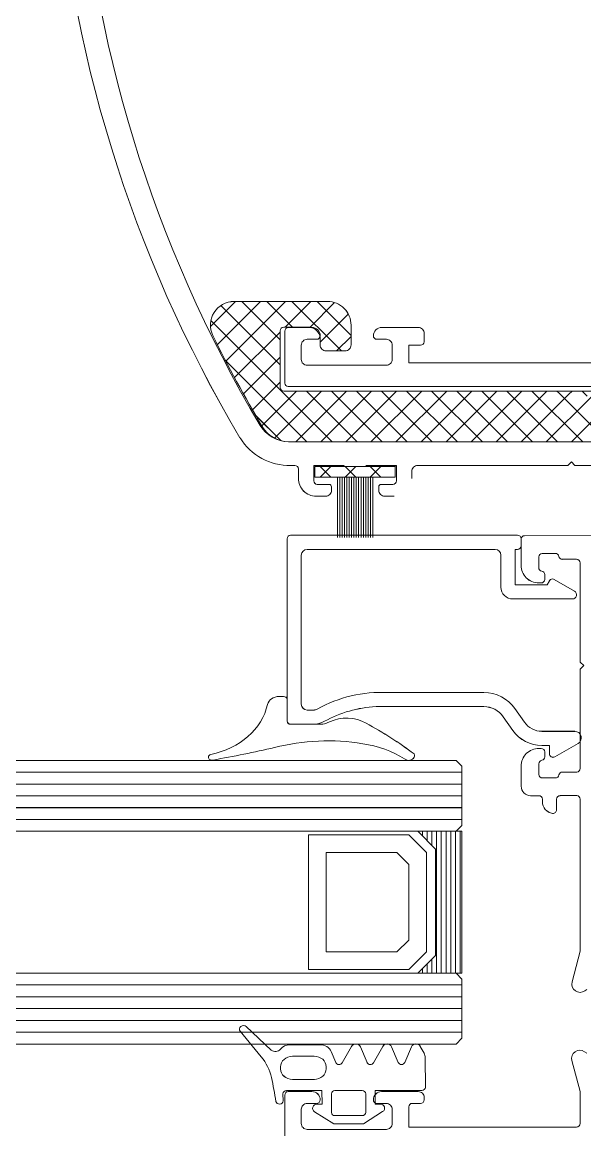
# Model space of a CAD drawing. Header units: centimetres. Extents: x 118932 to 154602, y -32682 to -23521.
# Drawn here: x 139599.94 to 139604.71, y -27074.95 to -27065.58 of the extents above; entities that cross this region are included whole.
import ezdxf

# ---------------------------------------------------------------- set-up
doc = ezdxf.new("R2010")
doc.units = ezdxf.units.CM
doc.header["$LTSCALE"] = 50
doc.header["$MEASUREMENT"] = 0
doc.layers.add('GEN_02_TF_Pencere', color=7, linetype='Continuous', lineweight=9, true_color=0x6093ac)
doc.layers.add('GEN_05_ML_Alçıpan_giydirme', color=7, linetype='Continuous', lineweight=18, true_color=0x7ebab5)

# ---------------------------------------------------------------- blocks, each defined once
blk = doc.blocks.new('P7_')
at = {"layer": 'GEN_02_TF_Pencere'}
for p, q in [((163391.2153, -16165.6805, 0.0001), (163391.2153, -16166.1205, 0.0001)), ((163391.0253, -16165.8305, 0.0001), (163390.3553, -16165.8305, 0.0001)), ((163388.7153, -16165.8805, 0.0001), (163388.7153, -16166.1516, 0.0001)), ((163390.1653, -16165.8505, 0.0001), (163388.7453, -16165.8505, 0.0001)), ((163390.1653, -16166.0205, 0.0001), (163390.1653, -16165.8505, 0.0001)), ((163390.3053, -16165.8805, 0.0001), (163390.3053, -16166.0005, 0.0001)), ((163391.0753, -16166.0005, 0.0001), (163391.0753, -16165.8805, 0.0001)), ((163390.0353, -16166.1005, 0.0001), (163390.0353, -16166.0805, 0.0001)), ((163390.0653, -16166.0505, 0.0001), (163390.1353, -16166.0505, 0.0001)), ((163390.3553, -16166.0505, 0.0001), (163390.4353, -16166.0505, 0.0001)), ((163390.9453, -16166.0505, 0.0001), (163391.0253, -16166.0505, 0.0001)), ((163388.7153, -16166.1516, 0.0001), (163388.7851, -16166.4124, 0.0001)), ((163390.3953, -16166.1505, 0.0001), (163390.0853, -16166.1505, 0.0001)), ((163391.1853, -16166.1505, 0.0001), (163390.9853, -16166.1505, 0.0001)), ((163388.6774, -16166.4879, 0.0001), (163388.6594, -16166.4753, 0.0001)), ((163389.7152, -16166.603, 0.0001), (163389.7652, -16166.553, 0.0001)), ((163389.7652, -16166.553, 0.0001), (163469.3568, -16166.553, 0.0001)), ((163389.7152, -16167.103, 0.0001), (163389.7152, -16166.603, 0.0001)), ((163389.7152, -16166.653, 0.0001), (163469.2741, -16166.653, 0.0001)), ((163389.7152, -16166.753, 0.0001), (163471.1452, -16166.753, 0.0001)), ((163389.7152, -16166.853, 0.0001), (163471.1452, -16166.853, 0.0001)), ((163389.7152, -16166.953, 0.0001), (163471.1452, -16166.953, 0.0001)), ((163388.6573, -16167.0153, 0.0001), (163388.6753, -16167.0027, 0.0001)), ((163389.7152, -16167.053, 0.0001), (163471.1452, -16167.053, 0.0001)), ((163388.7831, -16167.0781, 0.0001), (163388.7135, -16167.339, 0.0001)), ((163389.7652, -16167.153, 0.0001), (163389.7152, -16167.103, 0.0001)), ((163390.0902, -16167.153, 0.0001), (163389.7152, -16167.153, 0.0001)), ((163389.7152, -16167.153, 0.0001), (163389.7152, -16168.353, 0.0001)), ((163389.7152, -16167.153, 0.0001), (163470.7702, -16167.153, 0.0001)), ((163389.7302, -16168.353, 0.0001), (163389.7302, -16167.153, 0.0001)), ((163389.7702, -16168.353, 0.0001), (163389.7702, -16167.153, 0.0001)), ((163389.8102, -16168.353, 0.0001), (163389.8102, -16167.153, 0.0001)), ((163389.8502, -16168.353, 0.0001), (163389.8502, -16167.153, 0.0001)), ((163389.8902, -16168.353, 0.0001), (163389.8902, -16167.153, 0.0001)), ((163389.9302, -16168.353, 0.0001), (163389.9302, -16167.153, 0.0001)), ((163389.9402, -16167.303, 0.0001), (163390.0902, -16167.153, 0.0001)), ((163389.9702, -16167.273, 0.0001), (163389.9702, -16167.153, 0.0001)), ((163390.0102, -16167.233, 0.0001), (163390.0102, -16167.153, 0.0001)), ((163390.0152, -16167.333, 0.0001), (163390.1652, -16167.183, 0.0001)), ((163390.0502, -16167.193, 0.0001), (163390.0502, -16167.153, 0.0001)), ((163390.0902, -16167.154, 0.0001), (163390.0902, -16167.153, 0.0001)), ((163390.1652, -16167.183, 0.0001), (163391.0152, -16167.183, 0.0001)), ((163391.0152, -16167.183, 0.0001), (163391.0152, -16168.323, 0.0001)), ((163389.9402, -16168.203, 0.0001), (163389.9402, -16167.303, 0.0001)), ((163390.0152, -16168.173, 0.0001), (163390.0152, -16167.333, 0.0001)), ((163390.1652, -16167.433, 0.0001), (163390.2652, -16167.333, 0.0001)), ((163390.2652, -16167.333, 0.0001), (163390.8652, -16167.333, 0.0001)), ((163390.8652, -16167.333, 0.0001), (163390.8652, -16168.173, 0.0001)), ((163388.7135, -16167.339, 0.0001), (163388.7142, -16168.6247, 0.0001)), ((163390.1652, -16168.073, 0.0001), (163390.1652, -16167.433, 0.0001)), ((163390.2652, -16168.173, 0.0001), (163390.1652, -16168.073, 0.0001)), ((163390.1652, -16168.323, 0.0001), (163390.0152, -16168.173, 0.0001)), ((163390.8652, -16168.173, 0.0001), (163390.2652, -16168.173, 0.0001)), ((163390.0902, -16168.353, 0.0001), (163389.9402, -16168.203, 0.0001)), ((163389.9702, -16168.353, 0.0001), (163389.9702, -16168.233, 0.0001)), ((163390.0102, -16168.353, 0.0001), (163390.0102, -16168.273, 0.0001)), ((163389.7152, -16168.403, 0.0001), (163389.7652, -16168.353, 0.0001)), ((163389.7152, -16168.353, 0.0001), (163470.7702, -16168.353, 0.0001)), ((163389.7152, -16168.353, 0.0001), (163390.0902, -16168.353, 0.0001)), ((163389.7152, -16168.353, 0.0001), (163389.7152, -16168.353, 0.0001)), ((163390.0502, -16168.353, 0.0001), (163390.0502, -16168.313, 0.0001)), ((163390.0902, -16168.353, 0.0001), (163390.0902, -16168.352, 0.0001)), ((163391.0152, -16168.323, 0.0001), (163390.1652, -16168.323, 0.0001)), ((163389.7152, -16168.903, 0.0001), (163389.7152, -16168.403, 0.0001)), ((163389.7152, -16168.453, 0.0001), (163471.1452, -16168.453, 0.0001)), ((163388.9142, -16168.6246, 0.0001), (163388.9141, -16168.5346, 0.0001)), ((163389.7152, -16168.553, 0.0001), (163471.1452, -16168.553, 0.0001)), ((163389.0342, -16168.6038, 0.0001), (163389.0342, -16168.6246, 0.0001)), ((163388.7442, -16168.6547, 0.0001), (163388.8842, -16168.6546, 0.0001)), ((163389.0642, -16168.6545, 0.0001), (163389.1342, -16168.6545, 0.0001)), ((163389.2143, -16168.7344, 0.0001), (163389.2144, -16168.9044, 0.0001)), ((163389.7152, -16168.653, 0.0001), (163471.1452, -16168.653, 0.0001)), ((163389.0343, -16168.8046, 0.0001), (163388.9243, -16168.8046, 0.0001)), ((163389.0644, -16168.9245, 0.0001), (163389.0643, -16168.8345, 0.0001)), ((163389.7152, -16168.753, 0.0001), (163471.1452, -16168.753, 0.0001)), ((163388.7143, -16168.8847, 0.0001), (163388.7148, -16169.7247, 0.0001)), ((163388.8652, -16168.8546, 0.0001), (163388.7443, -16168.8547, 0.0001)), ((163389.7152, -16168.853, 0.0001), (163471.1452, -16168.853, 0.0001)), ((163389.7652, -16168.953, 0.0001), (163389.7152, -16168.903, 0.0001)), ((163388.7325, -16169.0972, 0.0001), (163388.9302, -16168.983, 0.0001)), ((163388.9752, -16169.009, 0.0001), (163388.9752, -16169.079, 0.0001)), ((163389.0144, -16169.0246, 0.0001), (163389.0144, -16168.9837, 0.0001)), ((163389.7652, -16168.953, 0.0001), (163471.0952, -16168.953, 0.0001)), ((163388.9752, -16169.079, 0.0001), (163389.039, -16169.079, 0.0001)), ((163389.0644, -16169.0545, 0.0001), (163389.0444, -16169.0545, 0.0001)), ((163389.039, -16169.199, 0.0001), (163388.7598, -16169.199, 0.0001)), ((163389.2848, -16169.2069, 0.0001), (163389.3658, -16169.3226, 0.0001)), ((163389.2675, -16169.3914, 0.0001), (163389.1865, -16169.2758, 0.0001)), ((163390.9762, -16169.259, 0.0001), (163391.1652, -16169.259, 0.0001)), ((163391.1952, -16169.289, 0.0001), (163391.1952, -16170.829, 0.0001)), ((163391.0252, -16169.379, 0.0001), (163390.9736, -16169.379, 0.0001)), ((163389.5296, -16169.4079, 0.0001), (163390.4428, -16169.4079, 0.0001)), ((163391.0752, -16170.689, 0.0001), (163391.0752, -16169.429, 0.0001)), ((163390.3448, -16169.5279, 0.0001), (163389.5296, -16169.5279, 0.0001)), ((163388.7148, -16169.7247, 0.0001), (163388.6848, -16169.7548, 0.0001)), ((163388.6848, -16169.7548, 0.0001), (163388.7149, -16169.7847, 0.0001)), ((163388.7149, -16169.7847, 0.0001), (163388.7153, -16170.6247, 0.0001)), ((163388.7813, -16170.319, 0.0001), (163389.2852, -16170.319, 0.0001)), ((163388.934, -16170.485, 0.0001), (163388.7633, -16170.3864, 0.0001)), ((163389.3852, -16170.419, 0.0001), (163389.3852, -16170.689, 0.0001)), ((163388.9952, -16170.439, 0.0001), (163388.975, -16170.474, 0.0001)), ((163389.2652, -16170.439, 0.0001), (163388.9952, -16170.439, 0.0001)), ((163389.0153, -16170.5254, 0.0001), (163389.0153, -16170.4846, 0.0001)), ((163389.0452, -16170.4545, 0.0001), (163389.0652, -16170.4545, 0.0001)), ((163389.2652, -16170.739, 0.0001), (163389.2652, -16170.439, 0.0001)), ((163389.0654, -16170.6745, 0.0001), (163389.0653, -16170.5845, 0.0001)), ((163389.2153, -16170.6044, 0.0001), (163389.2155, -16170.8244, 0.0001)), ((163388.7454, -16170.6547, 0.0001), (163388.8662, -16170.6546, 0.0001)), ((163388.9254, -16170.7046, 0.0001), (163389.0354, -16170.7046, 0.0001)), ((163389.2152, -16170.829, 0.0001), (163389.2152, -16170.769, 0.0001)), ((163389.2452, -16170.739, 0.0001), (163389.2652, -16170.739, 0.0001)), ((163389.4352, -16170.739, 0.0001), (163391.0252, -16170.739, 0.0001)), ((163389.1855, -16170.8545, 0.0001), (163381.2455, -16170.859, 0.0001)), ((163389.1855, -16170.8545, 0.0001), (163389.1855, -16170.8545, 0.0001)), ((163391.1652, -16170.859, 0.0001), (163389.2452, -16170.859, 0.0001)), ((163390.4697, -16171.3489, 0.0001), (163390.4697, -16170.8389, 0.0001)), ((163390.4897, -16171.3489, 0.0001), (163390.4897, -16170.8389, 0.0001)), ((163390.5097, -16171.3489, 0.0001), (163390.5097, -16170.8389, 0.0001)), ((163390.5297, -16171.3489, 0.0001), (163390.5297, -16170.8389, 0.0001)), ((163390.5497, -16171.3489, 0.0001), (163390.5497, -16170.8389, 0.0001)), ((163390.5697, -16171.3489, 0.0001), (163390.5697, -16170.8389, 0.0001)), ((163390.5897, -16171.3489, 0.0001), (163390.5897, -16170.8389, 0.0001)), ((163390.6097, -16171.3489, 0.0001), (163390.6097, -16170.8389, 0.0001)), ((163390.6297, -16171.3489, 0.0001), (163390.6297, -16170.8389, 0.0001)), ((163390.6497, -16171.3489, 0.0001), (163390.6497, -16170.8389, 0.0001)), ((163390.6697, -16171.3489, 0.0001), (163390.6697, -16170.8389, 0.0001)), ((163390.6897, -16171.3489, 0.0001), (163390.6897, -16170.8389, 0.0001)), ((163390.7097, -16171.3489, 0.0001), (163390.7097, -16170.8389, 0.0001)), ((163390.7297, -16171.3489, 0.0001), (163390.7297, -16170.8389, 0.0001)), ((163390.7497, -16171.3489, 0.0001), (163390.7497, -16170.8389, 0.0001)), ((163390.7697, -16171.3489, 0.0001), (163390.7697, -16170.8389, 0.0001)), ((163391.1652, -16170.859, 0.0001), (163391.1652, -16170.859, 0.0001)), ((163390.9597, -16171.3489, 0.0001), (163390.2797, -16171.3489, 0.0001)), ((163390.2797, -16171.3489, 0.0001), (163390.2797, -16171.4389, 0.0001)), ((163390.4918, -16171.4389, 0.0001), (163390.4018, -16171.3489, 0.0001)), ((163390.4918, -16171.3489, 0.0001), (163390.4018, -16171.4389, 0.0001)), ((163390.7039, -16171.4389, 0.0001), (163390.6139, -16171.3489, 0.0001)), ((163390.7039, -16171.3489, 0.0001), (163390.6139, -16171.4389, 0.0001)), ((163390.9161, -16171.4389, 0.0001), (163390.8261, -16171.3489, 0.0001)), ((163390.9161, -16171.3489, 0.0001), (163390.8261, -16171.4389, 0.0001)), ((163390.9597, -16171.4389, 0.0001), (163390.9597, -16171.3489, 0.0001)), ((163390.9597, -16171.3489, 0.0001), (163390.9597, -16171.3489, 0.0001)), ((163390.2804, -16171.4396, 0.0001), (163390.279, -16171.4382, 0.0001)), ((163390.2797, -16171.4389, 0.0001), (163390.9597, -16171.4389, 0.0001))]:
    blk.add_line(p, q, dxfattribs=at)
at = {"layer": 'GEN_02_TF_Pencere', "extrusion": (0, 0, -1)}
for p, q in [((163390.5497, -16165.8767, 0.0001), (163390.3865, -16165.9805, 0.0001)), ((163390.7997, -16165.8765, 0.0001), (163390.5497, -16165.8767, 0.0001)), ((163390.9632, -16165.9799, 0.0001), (163390.7997, -16165.8765, 0.0001)), ((163390.53, -16166.1324, 0.0001), (163390.5298, -16165.9737, 0.0001)), ((163390.5598, -16165.9473, 0.0001), (163390.7898, -16165.947, 0.0001)), ((163390.8198, -16165.9734, 0.0001), (163390.82, -16166.1321, 0.0001)), ((163390.4099, -16166.0444, 0.0001), (163390.4499, -16166.0443, 0.0001)), ((163390.4499, -16166.0443, 0.0001), (163390.4501, -16166.1589, 0.0001)), ((163390.8999, -16166.0439, 0.0001), (163390.9399, -16166.0438, 0.0001)), ((163390.9001, -16166.1585, 0.0001), (163390.8999, -16166.0439, 0.0001)), ((163391.2299, -16166.0711, 0.0001), (163391.23, -16166.1317, 0.0001)), ((163390.0252, -16166.1858, 0.0001), (163390.0255, -16166.4369, 0.0001)), ((163390.4501, -16166.1589, 0.0001), (163390.0552, -16166.1593, 0.0001)), ((163390.7901, -16166.1586, 0.0001), (163390.5601, -16166.1588, 0.0001)), ((163390.8113, -16166.1508, 0.0001), (163390.8113, -16166.1508, 0.0001)), ((163391.2001, -16166.1582, 0.0001), (163390.9001, -16166.1585, 0.0001)), ((163390.9646, -16166.254, 0.0001), (163391.1504, -16166.2538, 0.0001)), ((163390.1438, -16166.5301, 0.0001), (163390.1988, -16166.3969, 0.0001)), ((163390.2552, -16166.3969, 0.0001), (163390.3105, -16166.5299, 0.0001)), ((163390.386, -16166.533, 0.0001), (163390.4644, -16166.3932, 0.0001)), ((163390.519, -16166.3964, 0.0001), (163390.5747, -16166.5296, 0.0001)), ((163390.6503, -16166.5328, 0.0001), (163390.7286, -16166.3929, 0.0001)), ((163390.7833, -16166.3962, 0.0001), (163390.8223, -16166.4894, 0.0001)), ((163390.8648, -16166.3612, 0.0001), (163390.8648, -16166.3422, 0.0001)), ((163390.8648, -16166.3612, 0.0001), (163390.8648, -16166.3612, 0.0001)), ((163391.2505, -16166.3418, 0.0001), (163391.2505, -16166.3608, 0.0001)), ((163390.036, -16166.476, 0.0001), (163390.0683, -16166.5333, 0.0001)), ((163390.8223, -16166.4894, 0.0001), (163390.8223, -16166.4894, 0.0001)), ((163391.1506, -16166.449, 0.0001), (163390.9649, -16166.4492, 0.0001)), ((163391.5926, -16166.6606, 0.0001), (163391.4145, -16166.4451, 0.0001)), ((163390.9162, -16166.5471, 0.0001), (163391.1702, -16166.5468, 0.0001)), ((163391.3288, -16166.5011, 0.0001), (163391.5406, -16166.6999, 0.0001)), ((163390.1671, -16168.953, 0.0001), (163390.1798, -16168.9549, 0.0001)), ((163390.8549, -16169.27, 0.0001), (163390.8355, -16169.279, 0.0001)), ((163391.1652, -16169.259, 0.0001), (163390.9044, -16169.259, 0.0001)), ((163391.1952, -16169.4689, 0.0001), (163391.1952, -16169.2842, 0.0001)), ((163391.2631, -16169.4941, 0.0001), (163391.2252, -16169.4941, 0.0001)), ((163391.2252, -16169.4941, 0.0001), (163391.2252, -16169.4941, 0.0001)), ((163390.2897, -16171.1889, 0.0001), (163390.3697, -16171.1889, 0.0001)), ((163390.4197, -16171.2389, 0.0001), (163390.4197, -16171.2689, 0.0001)), ((163390.8197, -16171.2689, 0.0001), (163390.8197, -16171.2389, 0.0001)), ((163390.8697, -16171.1889, 0.0001), (163390.9497, -16171.1889, 0.0001)), ((163390.1397, -16171.3989, 0.0001), (163390.1397, -16171.3389, 0.0001)), ((163390.2697, -16171.3189, 0.0001), (163390.2697, -16171.4489, 0.0001)), ((163390.3997, -16171.2889, 0.0001), (163390.2997, -16171.2889, 0.0001)), ((163390.9397, -16171.2889, 0.0001), (163390.8397, -16171.2889, 0.0001)), ((163390.9697, -16171.4489, 0.0001), (163390.9697, -16171.3189, 0.0001)), ((163391.0997, -16171.3389, 0.0001), (163391.0997, -16171.4189, 0.0001)), ((163387.4879, -16171.4489, 0.0001), (163388.7588, -16171.4489, 0.0001)), ((163388.7588, -16171.4489, 0.0001), (163388.7888, -16171.4789, 0.0001)), ((163388.7888, -16171.4789, 0.0001), (163388.8188, -16171.4489, 0.0001)), ((163388.8188, -16171.4489, 0.0001), (163390.0897, -16171.4489, 0.0001)), ((163390.2697, -16171.4489, 0.0001), (163390.5224, -16171.4489, 0.0001)), ((163390.5397, -16171.4389, 0.0001), (163390.6997, -16171.4389, 0.0001)), ((163390.717, -16171.4489, 0.0001), (163390.9697, -16171.4489, 0.0001)), ((163391.1297, -16171.4489, 0.0001), (163391.1641, -16171.4489, 0.0001)), ((163391.1837, -16171.6489, 0.0001), (163387.4879, -16171.6489, 0.0001)), ((163391.1836, -16171.6489, 0.0001), (163387.488, -16171.6489, 0.0001)), ((163388.7892, -16171.6489, 0.0001), (163388.425, -16172.0131, 0.0001)), ((163388.4813, -16171.6489, 0.0001), (163388.8932, -16172.0608, 0.0001)), ((163389.0014, -16171.6489, 0.0001), (163388.6175, -16172.0327, 0.0001)), ((163388.6934, -16171.6489, 0.0001), (163389.1234, -16172.0788, 0.0001)), ((163389.2135, -16171.6489, 0.0001), (163388.81, -16172.0523, 0.0001)), ((163388.9055, -16171.6489, 0.0001), (163389.3355, -16172.0788, 0.0001)), ((163389.4256, -16171.6489, 0.0001), (163389.0025, -16172.072, 0.0001)), ((163389.1177, -16171.6489, 0.0001), (163389.5476, -16172.0788, 0.0001)), ((163389.6377, -16171.6489, 0.0001), (163389.2078, -16172.0788, 0.0001)), ((163389.3298, -16171.6489, 0.0001), (163389.7598, -16172.0788, 0.0001)), ((163389.8499, -16171.6489, 0.0001), (163389.4199, -16172.0788, 0.0001)), ((163389.5419, -16171.6489, 0.0001), (163389.9719, -16172.0788, 0.0001)), ((163390.062, -16171.6489, 0.0001), (163389.6321, -16172.0788, 0.0001)), ((163389.7541, -16171.6489, 0.0001), (163390.184, -16172.0788, 0.0001)), ((163390.2741, -16171.6489, 0.0001), (163389.8442, -16172.0788, 0.0001)), ((163389.9662, -16171.6489, 0.0001), (163390.3962, -16172.0788, 0.0001)), ((163390.4863, -16171.6489, 0.0001), (163390.0563, -16172.0788, 0.0001)), ((163390.1783, -16171.6489, 0.0001), (163390.6083, -16172.0788, 0.0001)), ((163390.6984, -16171.6489, 0.0001), (163390.2685, -16172.0788, 0.0001)), ((163390.3905, -16171.6489, 0.0001), (163390.8204, -16172.0788, 0.0001)), ((163390.9105, -16171.6489, 0.0001), (163390.4806, -16172.0788, 0.0001)), ((163390.6026, -16171.6489, 0.0001), (163391.0325, -16172.0788, 0.0001)), ((163391.1227, -16171.6489, 0.0001), (163390.6927, -16172.0788, 0.0001)), ((163390.8147, -16171.6489, 0.0001), (163391.8404, -16172.6746, 0.0001)), ((163391.0269, -16171.6489, 0.0001), (163391.7186, -16172.3406, 0.0001)), ((163391.303, -16171.6807, 0.0001), (163390.9048, -16172.0788, 0.0001)), ((163391.2491, -16171.659, 0.0001), (163391.4604, -16171.8703, 0.0001)), ((163391.5939, -16171.6835, 0.0001), (163391.5939, -16171.6835, 0.0001)), ((163391.4105, -16171.7853, 0.0001), (163391.117, -16172.0788, 0.0001)), ((163391.4887, -16171.9193, 0.0001), (163391.2542, -16172.1538, 0.0001)), ((163391.1851, -16172.1165, 0.0001), (163381.2451, -16172.1165, 0.0001)), ((163386.9153, -16172.0788, 0.0001), (163391.2242, -16172.0788, 0.0001)), ((163388.657, -16172.0367, 0.0001), (163388.6991, -16172.0788, 0.0001)), ((163388.81, -16172.0523, 0.0001), (163388.7835, -16172.0788, 0.0001)), ((163388.8932, -16172.0608, 0.0001), (163388.9112, -16172.0788, 0.0001)), ((163389.0025, -16172.072, 0.0001), (163388.9957, -16172.0788, 0.0001)), ((163391.1851, -16172.1165, 0.0001), (163391.1851, -16172.1165, 0.0001)), ((163391.5652, -16172.0548, 0.0001), (163391.2542, -16172.3659, 0.0001)), ((163391.2542, -16172.1088, 0.0001), (163391.2542, -16172.5888, 0.0001)), ((163391.2151, -16172.5865, 0.0001), (163391.2151, -16172.1465, 0.0001)), ((163391.6402, -16172.192, 0.0001), (163391.2542, -16172.578, 0.0001)), ((163390.3551, -16172.2965, 0.0001), (163391.0251, -16172.2965, 0.0001)), ((163391.2542, -16172.3005, 0.0001), (163391.7561, -16172.8024, 0.0001)), ((163388.1651, -16172.3165, 0.0001), (163390.1651, -16172.3165, 0.0001)), ((163390.1651, -16172.3165, 0.0001), (163390.1651, -16172.4665, 0.0001)), ((163390.3051, -16172.4665, 0.0001), (163390.3051, -16172.3465, 0.0001)), ((163391.0751, -16172.3465, 0.0001), (163391.0751, -16172.4665, 0.0001)), ((163391.7135, -16172.3308, 0.0001), (163391.2076, -16172.8367, 0.0001)), ((163390.1651, -16172.4665, 0.0001), (163390.0651, -16172.4665, 0.0001)), ((163390.777, -16172.4188, 0.0001), (163390.6542, -16172.5416, 0.0001)), ((163390.6542, -16172.4688, 0.0001), (163390.6542, -16172.6367, 0.0001)), ((163390.9154, -16172.4925, 0.0001), (163390.6775, -16172.7304, 0.0001)), ((163390.8654, -16172.4188, 0.0001), (163390.7042, -16172.4188, 0.0001)), ((163390.7362, -16172.4188, 0.0001), (163391.154, -16172.8367, 0.0001)), ((163390.9154, -16172.5288, 0.0001), (163390.9154, -16172.4688, 0.0001)), ((163391.7852, -16172.4713, 0.0001), (163391.4198, -16172.8367, 0.0001)), ((163390.0351, -16172.4965, 0.0001), (163390.0351, -16172.5665, 0.0001)), ((163390.4351, -16172.5165, 0.0001), (163390.3551, -16172.5165, 0.0001)), ((163390.6542, -16172.549, 0.0001), (163390.9419, -16172.8367, 0.0001)), ((163391.0251, -16172.5165, 0.0001), (163390.9451, -16172.5165, 0.0001)), ((163391.2542, -16172.5126, 0.0001), (163391.5783, -16172.8367, 0.0001)), ((163390.0851, -16172.6165, 0.0001), (163390.3951, -16172.6165, 0.0001)), ((163391.0011, -16172.6189, 0.0001), (163390.793, -16172.8271, 0.0001)), ((163390.9851, -16172.6165, 0.0001), (163391.1851, -16172.6165, 0.0001)), ((163391.212, -16172.6203, 0.0001), (163390.9955, -16172.8367, 0.0001)), ((163391.2242, -16172.6203, 0.0001), (163391.0242, -16172.6203, 0.0001)), ((163391.1497, -16172.6203, 0.0001), (163391.3662, -16172.8367, 0.0001)), ((163391.8437, -16172.6249, 0.0001), (163391.6319, -16172.8367, 0.0001)), ((163390.8542, -16172.8367, 0.0001), (163391.644, -16172.8367, 0.0001))]:
    blk.add_line(p, q, dxfattribs=at)
at = {"layer": 'GEN_02_TF_Pencere'}
for centre, radius, start, end in [((163390.3553, -16165.8805, 0.0001), 0.05, 89.99996, 180.00004), ((163391.0253, -16165.8805, 0.0001), 0.05, 359.99996, 90.00004), ((163388.7453, -16165.8805, 0.0001), 0.03, 89.99996, 180.00004), ((163390.1353, -16166.0205, 0.0001), 0.03, 269.99996, 0.00004), ((163390.3553, -16166.0005, 0.0001), 0.05, 179.99996, 270.00004), ((163391.0253, -16166.0005, 0.0001), 0.05, 269.99996, 0.00004), ((163390.0653, -16166.0805, 0.0001), 0.03, 89.99996, 180.00004), ((163390.0853, -16166.1005, 0.0001), 0.05, 179.99996, 270.00004), ((163390.3953, -16166.0805, 0.0001), 0.07, 269.99996, 0.00004), ((163390.4353, -16166.0805, 0.0001), 0.03, 359.99996, 90.00004), ((163390.9453, -16166.0805, 0.0001), 0.03, 89.99996, 180.00004), ((163390.9853, -16166.0805, 0.0001), 0.07, 179.99996, 270.00004), ((163391.1853, -16166.1205, 0.0001), 0.03, 269.99996, 0.00004), ((163388.7175, -16166.4305, 0.0001), 0.07, 234.99918, 14.97879), ((163388.7155, -16167.0601, 0.0001), 0.07, 345.05176, 125.03291), ((163388.9439, -16168.5343, 0.0001), 0.0297, 81.23017, 180.60728), ((163388.9342, -16168.6039, 0.0001), 0.1, 0.03287, 81.81972), ((163388.7442, -16168.6247, 0.0001), 0.03, 180.03281, 270.03289), ((163388.8842, -16168.6246, 0.0001), 0.03, 270.0329, 0.03299), ((163389.0642, -16168.6245, 0.0001), 0.03, 180.0329, 270.03299), ((163389.1343, -16168.7345, 0.0001), 0.08, 0.03287, 90.03295), ((163388.8653, -16168.8248, 0.0001), 0.0298, 269.70971, 350.76367), ((163388.9243, -16168.8346, 0.0001), 0.03, 90.0329, 170.43876), ((163389.0343, -16168.8346, 0.0001), 0.03, 0.0329, 90.03299), ((163388.7443, -16168.8847, 0.0001), 0.03, 90.03281, 180.03289), ((163389.0344, -16168.9246, 0.0001), 0.03, 279.62697, 0.03283), ((163389.0644, -16168.9045, 0.0001), 0.15, 270.03286, 0.03295), ((163388.9452, -16169.009, 0.0001), 0.03, 0.00093, 120.00003), ((163389.0435, -16168.983, 0.0001), 0.0291, 98.14009, 181.52982), ((163389.0444, -16169.0245, 0.0001), 0.03, 180.03281, 270.03289), ((163388.7598, -16169.1445, 0.0001), 0.0546, 120, 270), ((163389.039, -16169.3792, 0.0001), 0.3001, 35.01334, 89.98665), ((163389.039, -16169.3791, 0.0001), 0.1801, 35.01336, 89.98667), ((163390.3951, -16168.4086, 0.0001), 1.0004, 272.73506, 298.94938), ((163390.9762, -16169.4591, 0.0001), 0.2, 90.00233, 118.95269), ((163391.1652, -16169.289, 0.0001), 0.03, 0.00005, 89.99994), ((163389.5297, -16169.2077, 0.0001), 0.3201, 215.01334, 269.98665), ((163389.5296, -16169.2078, 0.0001), 0.2001, 215.01335, 269.98666), ((163390.3951, -16168.4087, 0.0001), 1.1203, 267.42548, 299.07462), ((163390.9736, -16169.449, 0.0001), 0.07, 90.00214, 119.07723), ((163391.0252, -16169.429, 0.0001), 0.05, 0.00011, 90), ((163388.7813, -16170.3551, 0.0001), 0.0361, 90.00001, 240.00001), ((163389.2852, -16170.419, 0.0001), 0.1, 0.00005, 89.99994), ((163388.949, -16170.459, 0.0001), 0.03, 240, 329.99989), ((163389.0453, -16170.4845, 0.0001), 0.03, 90.0329, 180.03299), ((163389.0453, -16170.5254, 0.0001), 0.03, 180.02139, 260.43877), ((163389.0653, -16170.6045, 0.0001), 0.15, 0.03286, 90.03295), ((163389.0358, -16170.5841, 0.0001), 0.0295, 359.22057, 81.25281), ((163388.7453, -16170.6247, 0.0001), 0.03, 180.0329, 270.03299), ((163388.8662, -16170.6846, 0.0001), 0.03, 9.62439, 90.03388), ((163388.9254, -16170.6746, 0.0001), 0.03, 189.62707, 270.03292), ((163389.0354, -16170.6746, 0.0001), 0.03, 270.03281, 0.03289), ((163389.4352, -16170.689, 0.0001), 0.05, 180, 269.99989), ((163391.0252, -16170.689, 0.0001), 0.05, 270.00011, 0), ((163389.2452, -16170.769, 0.0001), 0.03, 90.00266, 180.00001), ((163389.1855, -16170.8245, 0.0001), 0.03, 270.03281, 0.03289), ((163389.2452, -16170.829, 0.0001), 0.03, 180.00112, 270.00003), ((163391.1652, -16170.829, 0.0001), 0.03, 270.00006, 359.99994)]:
    blk.add_arc(centre, radius, start, end, dxfattribs=at)
at = {"layer": 'GEN_02_TF_Pencere', "extrusion": (0, 0, -1)}
for centre, radius, start, end in [((-163390.3697, -16171.2389, -0.0001), 0.05, 89.99996, 180.00004), ((-163390.3997, -16171.2689, -0.0001), 0.02, 179.99996, 270.00004), ((-163390.8697, -16171.2389, -0.0001), 0.05, 359.99996, 90.00004), ((-163390.8397, -16171.2689, -0.0001), 0.02, 269.99996, 0.00004), ((-163390.9497, -16171.3389, -0.0001), 0.15, 89.99996, 180.00004), ((-163390.2997, -16171.3189, -0.0001), 0.03, 359.99996, 90.00004), ((-163390.9397, -16171.3189, -0.0001), 0.03, 89.99996, 180.00004), ((-163390.0897, -16171.3989, -0.0001), 0.05, 179.99996, 270.00004), ((-163390.5397, -16171.4589, -0.0001), 0.02, 30.00001, 89.99997), ((-163390.6997, -16171.4589, -0.0001), 0.02, 90.00003, 149.99999), ((-163391.1297, -16171.4189, -0.0001), 0.03, 269.99996, 0.00004), ((-163391.1752, -16171.9396, -0.0001), 0.4908, 88.70159, 148.55441), ((-163391.1753, -16171.9196, -0.0001), 0.2708, 91.74789, 148.29841), ((-163391.1752, -16171.9396, -0.0001), 0.2908, 91.68674, 148.33338), ((-163381.8361, -16177.4797, -0.0001), 11.3496, 149.28963, 176.44968), ((-163381.8364, -16177.4596, -0.0001), 11.1293, 149.29787, 153.81426), ((-163381.836, -16177.4797, -0.0001), 11.1496, 149.29706, 176.61144), ((-163391.1851, -16172.1465, -0.0001), 0.03, 89.99996, 180.00004), ((-163391.2242, -16172.1088, -0.0001), 0.03, 89.99996, 180.00004), ((-163390.3551, -16172.3465, -0.0001), 0.05, 359.99996, 90.00004), ((-163391.0251, -16172.3465, -0.0001), 0.05, 89.99996, 180.00004), ((-163390.0651, -16172.4965, -0.0001), 0.03, 359.99996, 90.00004), ((-163390.3551, -16172.4665, -0.0001), 0.05, 269.99996, 0.00004), ((-163390.7042, -16172.4688, -0.0001), 0.05, 359.99996, 90.00004), ((-163390.8654, -16172.4688, -0.0001), 0.05, 89.99996, 180.00004), ((-163391.0251, -16172.4665, -0.0001), 0.05, 179.99996, 270.00004), ((-163390.0851, -16172.5665, -0.0001), 0.05, 269.99996, 0.00004), ((-163390.3951, -16172.5465, -0.0001), 0.07, 179.99996, 270.00004), ((-163390.4351, -16172.5465, -0.0001), 0.03, 89.99996, 180.00004), ((-163390.9451, -16172.5465, -0.0001), 0.03, 359.99996, 90.00004), ((-163390.9851, -16172.5465, -0.0001), 0.07, 269.99996, 0.00004), ((-163391.0185, -16172.5166, -0.0001), 0.1039, 266.87426, 353.20609), ((-163391.1851, -16172.5865, -0.0001), 0.03, 179.99996, 270.00004), ((-163391.644, -16172.6367, -0.0001), 0.2, 153.81424, 269.99998), ((-163390.8542, -16172.6367, -0.0001), 0.2, 269.99996, 0.00004), ((-163391.223, -16172.589, -0.0001), 0.0312, 179.62629, 267.72671)]:
    blk.add_arc(centre, radius, start, end, dxfattribs=at)
for centre, major_axis, start_param, end_param in [((163390.4099, -16166.0091, 0.0001), (0.04, 0), 1.569642, 4.087571), ((163390.5598, -16165.9737, 0.0001), (0.03, 0), 3.140435, 4.711233), ((163390.7898, -16165.9735, 0.0001), (-0.03, 0), 1.569641, 3.140438), ((163390.9399, -16166.0086, 0.0001), (0.04, 0), -0.948289, 1.56964), ((163391.2599, -16166.0711, 0.0001), (-0.03, 0), -0.001156, 2.96363), ((163395.5855, -16165.5411, 0.0001), (4.3371, 0), 2.949895, 3.003759), ((163390.0552, -16166.1858, 0.0001), (0.03, 0), 3.140437, 4.711235), ((163390.56, -16166.1324, 0.0001), (0.03, 0), 1.569639, 3.140437), ((163390.79, -16166.1321, 0.0001), (0.03, 0), 0.784243, 1.569639), ((163390.79, -16166.1321, 0.0001), (0.03, 0), -0.001153, 0.784243), ((163391.2, -16166.1317, 0.0001), (-0.03, 0), 3.140435, 4.711233), ((163390.9648, -16166.3421, 0.0001), (0.1, 0), 3.140436, 4.711234), ((163391.1505, -16166.3419, 0.0001), (0.1, 0), 4.711232, 6.28203), ((163391.8186, -16166.1856, 0.0001), (0.5, 0), 2.512106, 2.949893), ((163390.227, -16166.406, 0.0001), (0.03, 0), 3.490789, 5.931679), ((163390.4909, -16166.4056, 0.0001), (0.03, 0), 3.628943, 5.929945), ((163390.7551, -16166.4053, 0.0001), (0.03, 0), 3.628945, 5.929947), ((163390.9648, -16166.3611, 0.0001), (0.1, 0), 1.569641, 3.140438), ((163391.1505, -16166.3609, 0.0001), (0.1, 0), -0.001157, 1.569641), ((163390.1255, -16166.4368, 0.0001), (-0.1, 0), -0.461015, -0.001156), ((163390.9161, -16166.459, 0.0001), (-0.1, 0), -0.962596, -0.353242), ((163391.2944, -16166.5342, 0.0001), (0.0509, 0), 3.745027, 5.454025), ((163390.1052, -16166.5172, 0.0001), (-0.0413, 0), 3.504733, 5.82217), ((163390.349, -16166.5169, 0.0001), (0.0413, 0), 0.458704, 2.776141), ((163390.6133, -16166.5166, 0.0001), (0.0413, 0), 0.458705, 2.776142), ((163390.9161, -16166.459, 0.0001), (0.1, 0), 1.569642, 2.178996), ((163391.1701, -16166.4587, 0.0001), (0.1, 0), 0.603434, 1.569641), ((163391.5645, -16166.6781, 0.0001), (-0.0344, 0), 2.526974, 5.481858)]:
    blk.add_ellipse(centre, major_axis=major_axis, ratio=0.881548, start_param=start_param, end_param=end_param, dxfattribs=at)
at = {"layer": 'GEN_02_TF_Pencere'}
for centre, major_axis, start_param, end_param in [((163390.1671, -16168.995, 0.0001), (-0.05, 0), -1.570583, 0.325144), ((163392.4622, -16166.7771, 0.0001), (3.5431, 0), 3.990064, 4.134382), ((163390.1696, -16168.9858, 0.0001), (-0.0382, 0), 3.770676, 4.441675), ((163390.716, -16168.3683, 0.0001), (0.8801, 0), 4.086507, 4.527649), ((163393.6439, -16176.2304, 0.0001), (-8.8555, 0), -1.36365, -1.303119), ((163391.9899, -16169.5263, 0.0001), (0.6398, 0), 1.805526, 2.955356), ((163391.8309, -16168.9803, 0.0001), (0.03, 0), 0.000445, 1.852827), ((163391.831, -16168.9803, 0.0001), (-0.03, 0), 1.914632, 3.141556), ((163390.8503, -16167.818, 0.0001), (-1.5492, 0), 1.378609, 1.866448), ((163390.6912, -16169.0718, 0.0001), (0.286, 0), 4.098356, 5.241385), ((163390.9044, -16169.343, 0.0001), (0.1, 0), 1.57081, 2.088079), ((163391.1652, -16169.2842, 0.0001), (0.03, 0), 0.000001, 1.570795), ((163391.2252, -16169.4689, 0.0001), (0.03, 0), 3.141594, 4.712388), ((163391.2631, -16169.4101, 0.0001), (0.1, 0), -1.570625, -0.201549)]:
    blk.add_ellipse(centre, major_axis=major_axis, ratio=0.839387, start_param=start_param, end_param=end_param, dxfattribs=at)
blk = doc.blocks.new('dograma level 0 d blok')
at = {"layer": 'GEN_05_ML_Alçıpan_giydirme', "color": 1, "rotation": 180}
blk.add_blockref('P7_', (163013.1764, -16010.5064, -0.0001), dxfattribs=at)

msp = doc.modelspace()

# ---------------------------------------------------------------- block references
msp.add_blockref('dograma level 0 d blok', (139980.2041, -27230.2703, 0))
at = {"color": 1, "rotation": 180}
msp.add_blockref('P7_', (302993.3805, -43240.7768, -0.0001), dxfattribs=at)

doc.saveas('drawing.dxf')
